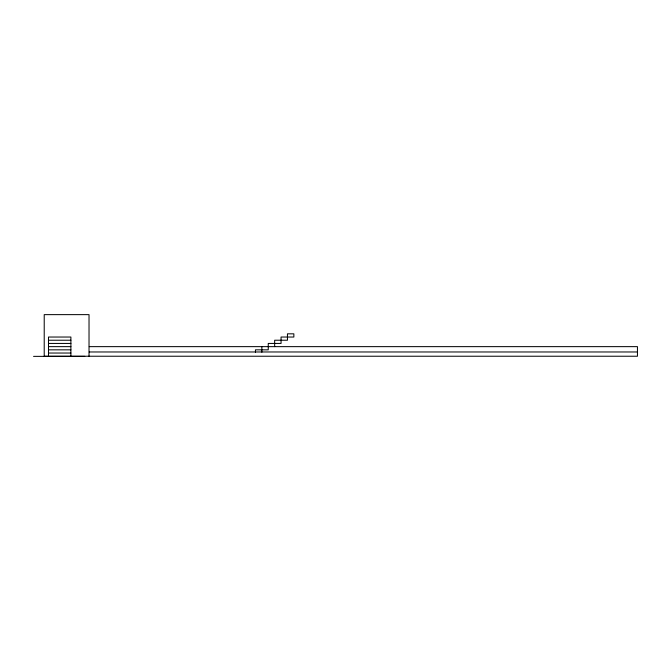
<?xml version="1.0" encoding="UTF-8"?>
<svg xmlns="http://www.w3.org/2000/svg" width="671" height="671" viewBox="0 0 671 671"><rect width="100%" height="100%" fill="white"/><g stroke="black" fill="none" stroke-linecap="round" stroke-linejoin="round"><path stroke-width="1.01" d="M48.488 340.231L70.891 340.231M48.488 343.435L70.891 343.435M48.488 346.639L70.891 346.639M89.285 346.639L637.45 346.639L637.45 356.234L44.219 356.234L44.219 314.632L89.025 314.632L89.025 356.234M48.488 349.834L70.891 349.834M89.285 351.973L637.45 351.973M48.488 353.038L70.891 353.038M33.55 356.368L84.756 356.368M274.657 346.639L274.657 340.231L287.456 340.231L287.456 333.831L293.856 333.831L293.856 337.035L281.057 337.035L281.057 343.435L268.257 343.435L268.257 349.834L255.45 349.834L255.45 352.233M261.858 346.639L261.858 352.233M70.891 356.234L70.891 337.035L48.488 337.035L48.488 356.234"/></g></svg>
